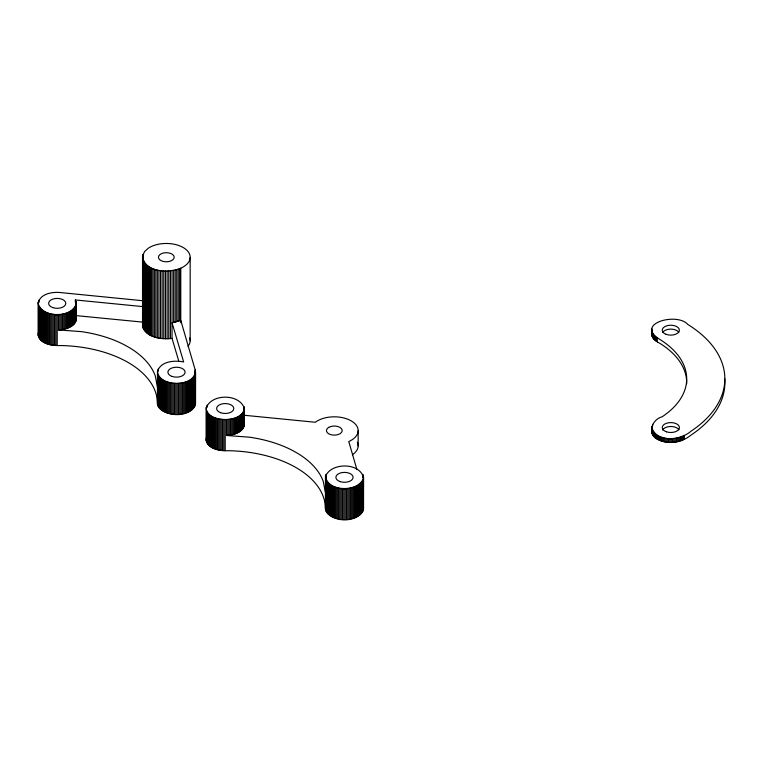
<?xml version="1.0" encoding="UTF-8"?>
<svg xmlns="http://www.w3.org/2000/svg" width="763" height="763" viewBox="0 0 763 763"><rect width="100%" height="100%" fill="white"/><g stroke="black" fill="none" stroke-linecap="round" stroke-linejoin="round"><path stroke-width="1.14" d="M651.764 427.356C656.581 443.084 680.634 440.48 690.925 431.257A138.38 79.896 0 0 0 687.692 324.361C677.143 312.124 634.072 323.531 659.776 339.392A100.201 57.854 0 0 1 662.122 416.798C651.716 419.421 646.738 434.347 657.83 439.498C668.493 444.953 681.807 442.588 690.925 435.158A138.38 79.896 0 0 0 724.678 378.562M157.464 371.419C159.095 387.881 196.596 387.566 195.175 369.893L180.774 320.403L172.047 322.816L183.654 361.967C174.632 360.098 160.697 361.09 157.464 371.419L157.464 404.123C161.813 418.715 196.301 418.439 195.175 401.061M325.458 476.579C328.462 492.431 358.181 492.555 363.541 478.115C360.546 462.273 330.818 462.14 325.458 476.579L325.458 509.283C330.818 523.723 360.546 523.599 363.541 507.748M142.528 256.263C144.856 272.658 168.48 273.354 180.774 268.195A23.863 13.772 0 0 0 183.673 247.794A23.863 13.772 0 0 0 148.222 248.261L144.541 251.618L142.528 256.263L142.519 325.973C145.933 337.895 161.546 339.659 172.047 338.4L178.676 360.775M38.15 302.978C40.573 292.916 53.868 291.523 62.471 292.773L142.605 300.708M38.15 334.137L38.427 332.611M76.281 303.741C71.331 318.371 43.09 318.371 38.15 303.741M58.541 314.346L58.541 329.931C65.37 329.559 74.898 327.184 76.281 319.325L76.281 302.978L75.356 299.954L142.996 306.621M206.144 408.138C211.093 393.508 239.334 393.508 244.274 408.138L244.274 424.877C242.892 432.735 233.364 435.101 226.544 435.482L226.544 419.507C233.364 419.135 242.892 416.76 244.274 408.901M206.144 439.307L206.42 437.771M157.607 386.24L157.464 387.003L155.232 375.739A100.201 57.854 0 0 0 129.29 347.585L124.264 344.781A100.201 57.854 0 0 0 81.45 331.638L58.541 329.931M651.993 429.722L651.783 432.02M652.069 331.972C650.314 337.284 655.57 341.309 659.776 343.283A100.201 57.854 0 0 1 686.681 383.751M38.15 334.909C40.267 344.494 52.552 345.849 60.706 345.534A100.201 57.854 0 0 1 157.178 399.316L157.464 404.123M206.144 408.901C207.917 417.666 218.962 419.679 226.544 419.507M206.144 440.07C208.261 449.655 220.545 451.019 228.709 450.704A100.201 57.854 0 0 1 325.172 504.486L325.458 509.283M226.544 435.482L249.453 437.189A100.201 57.854 0 0 1 292.258 450.332L297.293 453.136A100.201 57.854 0 0 1 323.226 481.291L325.458 492.555M75.356 315.539L142.996 322.148L142.519 325.973M243.426 415.186L315.319 422.254L316.216 421.605A23.863 13.772 0 0 1 351.667 421.138A23.863 13.772 0 0 1 348.767 441.539L356.95 469.655M243.721 421.825L244.274 424.104M75.995 317.026L76.281 318.553M684.344 435.339L684.344 439.23M683.371 435.864L683.371 439.755M682.332 436.35L682.332 440.241M681.245 436.789L681.245 440.68M680.1 437.18L680.1 441.081M678.908 437.533L678.908 441.434M677.687 437.838L677.687 441.729M676.428 438.086L676.428 441.977M675.141 438.286L675.141 442.178M673.834 438.429L673.834 442.33M672.508 438.525L672.508 442.416M671.182 438.563L671.182 442.464M669.847 438.553L669.847 442.445M668.522 438.487L668.522 442.378M667.205 438.363L667.205 442.263M665.908 438.191L665.908 442.082M664.63 437.962L664.63 441.863M663.39 437.695L663.39 441.586M662.179 437.361L662.179 441.262M661.016 436.989L661.016 440.89M659.9 436.57L659.9 440.47M658.831 436.112L658.831 440.003M657.83 435.606L657.83 439.498M657.305 337.961L657.305 341.862M656.886 435.063L656.886 438.954M656.399 337.399L656.399 341.299M656.008 434.481L656.008 438.382M655.56 336.807L655.56 340.699M655.207 433.87L655.207 437.762M654.797 336.178L654.797 340.069M654.482 433.222L654.482 437.123M654.11 335.52L654.11 339.411M653.843 432.554L653.843 436.446M653.51 334.833L653.51 338.724M653.281 431.848L653.281 435.749M652.985 334.127L652.985 338.019M652.794 431.133L652.794 435.034M652.556 333.393L652.556 337.294M652.594 424.323L652.594 426.269M652.413 430.399L652.413 434.3M652.212 332.658L652.212 336.55M652.107 429.645L652.107 433.546M651.86 328.834L651.955 335.796M651.831 426.584L651.898 432.783M651.745 329.597L651.793 335.033M363.589 477.352L363.541 509.283M363.398 475.816L363.398 478.124M363.398 478.878L363.398 510.046M363.169 475.053L363.169 477.342M363.169 479.641L363.169 510.809M362.845 474.309L362.845 477.733M362.845 480.385L362.845 511.553M362.435 481.119L362.435 512.288M361.939 481.834L361.939 513.003M361.357 482.521L361.357 513.69M360.689 483.189L360.689 514.357M359.945 483.828L359.945 514.996M359.125 484.429L359.125 515.597M358.162 430.752L358.162 445.945M358.228 485.001L358.228 516.17M357.275 485.535L357.275 516.704M356.254 486.031L356.254 517.2M355.176 486.489L355.176 517.657M354.042 486.889L354.042 518.058M352.868 487.252L352.868 518.42M351.648 487.567L351.648 518.735M350.398 487.834L350.398 519.002M349.12 488.043L349.12 519.212M347.814 488.206L347.814 519.374M346.497 488.31L346.497 519.479M345.162 488.358L345.162 519.527M343.836 488.358L343.836 519.527M342.501 488.31L342.501 519.479M341.185 488.206L341.185 519.374M339.878 488.043L339.878 519.212M338.6 487.834L338.6 519.002M337.351 487.567L337.351 518.735M336.13 487.252L336.13 518.42M334.957 486.889L334.957 518.058M333.832 486.489L333.832 517.657M332.754 486.031L332.754 517.2M331.733 485.535L331.733 516.704M330.77 485.001L330.77 516.17M329.883 484.429L329.883 515.597M329.063 483.828L329.063 514.996M328.319 483.189L328.319 514.357M327.651 482.521L327.651 513.69M327.06 481.834L327.06 513.003M326.564 481.119L326.564 512.288M326.154 474.309L326.154 477.733M326.154 480.385L326.154 511.553M325.83 475.053L325.83 478.477M325.83 479.641L325.83 510.809M325.601 475.816L325.601 478.096M325.601 478.878L325.601 510.046M244.179 407.366L244.179 425.64M243.998 406.603L243.998 426.403M243.721 411.181L243.721 427.156M243.349 411.925L243.349 427.9M242.892 412.64L242.892 428.615M242.357 413.346L242.357 429.321M241.728 414.023L241.728 429.998M241.022 414.681L241.022 430.647M240.24 415.301L240.24 431.276M239.382 415.892L239.382 431.858M238.457 416.445L238.457 432.411M237.474 416.951L237.474 432.926M236.425 417.428L236.425 433.403M235.319 417.857L235.319 433.832M234.165 418.238L234.165 434.214M232.973 418.582L232.973 434.557M231.733 418.868L231.733 434.843M230.464 419.106L230.464 435.082M229.177 419.288L229.177 435.263M227.86 419.421L227.86 435.396M225.209 419.536L225.209 450.704M223.883 419.507L223.883 450.675M222.558 419.421L222.558 450.59M221.241 419.288L221.241 450.456M219.954 419.106L219.954 450.275M218.685 418.868L218.685 450.036M217.455 418.582L217.455 449.75M216.253 418.238L216.253 449.407M215.099 417.857L215.099 449.026M214.002 417.428L214.002 448.596M212.953 416.951L212.953 448.119M211.961 416.445L211.961 447.614M211.036 415.892L211.036 447.061M210.178 415.301L210.178 446.469M209.396 414.681L209.396 445.85M208.69 414.023L208.69 445.191M208.07 413.346L208.07 444.514M207.526 412.64L207.526 443.808M207.069 405.115L207.069 407.423M207.069 411.925L207.069 443.093M206.706 411.181L206.706 442.349M206.42 410.427L206.42 441.596M206.239 407.366L206.239 440.842M195.595 372.191L195.547 404.123M195.404 370.656L195.404 404.886M195.175 369.893L195.175 405.649M194.851 375.224L194.851 406.393M194.441 375.959L194.441 407.127M193.945 376.674L193.945 407.833M193.354 377.361L193.354 408.529M192.686 378.028L192.686 409.197M191.942 378.667L191.942 409.836M191.122 379.268L191.122 410.437M190.235 379.84L190.235 411.009M190.168 257.408L190.168 340.784M189.272 380.375L189.272 411.543M188.251 380.871L188.251 412.039M187.173 381.319L187.173 412.487M186.048 381.729L186.048 412.897M184.875 382.091L184.875 413.26M183.654 382.406L183.654 413.575M182.405 382.664L182.405 413.832M181.117 382.883L181.117 414.051M180.774 268.195L180.774 322.711M179.82 383.036L179.82 414.204M179.62 268.671L179.62 320.87M178.504 383.15L178.504 414.319M178.208 269.177L178.208 321.385M177.169 383.198L177.169 414.366M176.73 269.625L176.73 321.833M175.833 383.198L175.833 414.366M175.213 270.016L175.213 322.224M174.508 383.15L174.508 414.319M173.649 270.34L173.649 322.549M173.191 383.036L173.191 414.204M172.047 270.607L172.047 338.4M171.885 382.883L171.885 414.051M170.607 382.664L170.607 413.832M170.416 270.808L170.416 338.591M169.357 382.406L169.357 413.575M168.766 270.932L168.766 338.724M168.137 382.091L168.137 413.26M167.107 270.999L167.107 338.791M166.963 381.729L166.963 412.897M165.829 381.319L165.829 412.487M165.437 270.999L165.437 338.791M164.751 380.871L164.751 412.039M163.778 270.932L163.778 338.724M163.73 380.375L163.73 411.543M162.777 379.84L162.777 411.009M162.137 270.798L162.137 338.591M161.88 379.268L161.88 410.437M161.06 378.667L161.06 409.836M160.507 270.598L160.507 338.391M160.316 378.028L160.316 409.197M159.648 377.361L159.648 408.529M159.066 376.674L159.066 407.833M158.904 270.331L158.904 338.123M158.57 375.959L158.57 407.127M158.16 369.149L158.16 371.381M158.16 375.224L158.16 406.393M157.836 374.48L157.836 405.649M157.607 373.717L157.607 404.886M157.34 269.997L157.34 337.79M155.824 269.606L155.824 337.399M154.355 269.158L154.355 336.941M152.943 268.643L152.943 336.435M151.599 268.08L151.599 335.873M150.33 267.46L150.33 335.253M149.634 267.069L149.634 334.862M149.128 266.792L149.128 334.585M148.022 266.077L148.022 333.87M146.992 265.314L146.992 333.107M146.067 264.523L146.067 332.306M145.237 263.683L145.237 331.476M144.512 262.825L144.512 330.608M143.892 261.928L143.892 329.721M143.377 261.013L143.377 328.805M142.996 254.356L142.977 327.871M142.7 255.3L142.691 326.926M76.186 302.205L76.186 320.088M75.995 301.442L75.995 320.851M75.718 306.02L75.718 321.604M75.356 299.954L75.356 302.177M75.356 306.764L75.356 322.348M74.898 307.479L74.898 323.064M74.354 308.185L74.354 323.77M73.734 308.862L73.734 324.447M73.029 309.511L73.029 325.095M72.247 310.14L72.247 325.725M71.388 310.722L71.388 326.306M70.463 311.275L70.463 326.86M69.471 311.79L69.471 327.375M68.422 312.267L68.422 327.852M67.325 312.696L67.325 328.281M66.171 313.078L66.171 328.662M64.969 313.421L64.969 329.006M63.739 313.707L63.739 329.292M62.471 313.946L62.471 329.53M61.183 314.127L61.183 329.711M59.867 314.261L59.867 329.845M57.215 314.366L57.215 345.534M55.88 314.346L55.88 345.515M54.555 314.261L54.555 345.429M53.248 314.127L53.248 345.296M51.951 313.946L51.951 345.114M50.692 313.707L50.692 344.876M49.452 313.421L49.452 344.59M48.26 313.078L48.26 344.247M47.106 312.696L47.106 343.865M45.999 312.267L45.999 343.436M44.95 311.79L44.95 342.959M43.958 311.275L43.958 342.444M43.033 310.722L43.033 341.891M42.184 310.14L42.184 341.309M41.402 309.511L41.402 340.679M40.697 308.862L40.697 340.031M40.067 308.185L40.067 339.354M39.523 307.479L39.523 338.648M39.075 299.954L39.075 302.262M39.075 306.764L39.075 337.933M38.703 306.02L38.703 337.189M38.427 301.442L38.427 336.435M38.245 302.205L38.245 335.672M662.627 429.989A8.593 4.96 0 0 1 670.696 426.488A8.593 4.96 0 0 1 678.965 429.827M662.675 332.458A8.593 4.96 0 0 1 670.648 329.111A8.593 4.96 0 0 1 678.812 332.296M357.322 442.139A23.863 13.772 0 0 1 352.401 454.758M189.71 337.914A23.863 13.772 0 0 1 187.984 346.373M328.739 427.366L328.386 427.585A7.868 4.549 0 0 0 328.929 433.899A7.868 4.549 0 0 0 339.878 433.794L340.231 433.584A7.868 4.549 0 0 0 339.688 427.261A7.868 4.549 0 0 0 328.739 427.366M172.562 254.47L172.228 254.241A7.868 4.549 0 0 0 161.317 253.726A7.868 4.549 0 0 0 160.068 260.011L160.392 260.24A7.868 4.549 0 0 0 171.303 260.755A7.868 4.549 0 0 0 172.562 254.47M666.118 334.337A8.593 4.96 0 0 0 679.375 330.436A8.593 4.96 0 0 0 666.891 325.763A8.593 4.96 0 0 0 666.118 334.337M666.423 431.801A8.593 4.96 0 0 0 679.432 427.633A8.593 4.96 0 0 0 666.681 423.207A8.593 4.96 0 0 0 666.423 431.801M220.66 412.726A8.593 4.96 0 0 0 233.793 408.691A8.593 4.96 0 0 0 221.175 404.142A8.593 4.96 0 0 0 220.66 412.726M340.203 481.644A8.593 4.96 0 0 0 353.088 477.352A8.593 4.96 0 0 0 340.203 473.05A8.593 4.96 0 0 0 340.203 481.644M172.209 376.483A8.593 4.96 0 0 0 185.094 372.191A8.593 4.96 0 0 0 172.209 367.89A8.593 4.96 0 0 0 172.209 376.483M52.666 307.565A8.593 4.96 0 0 0 65.799 303.531A8.593 4.96 0 0 0 53.181 298.982A8.593 4.96 0 0 0 52.666 307.565"/></g></svg>
